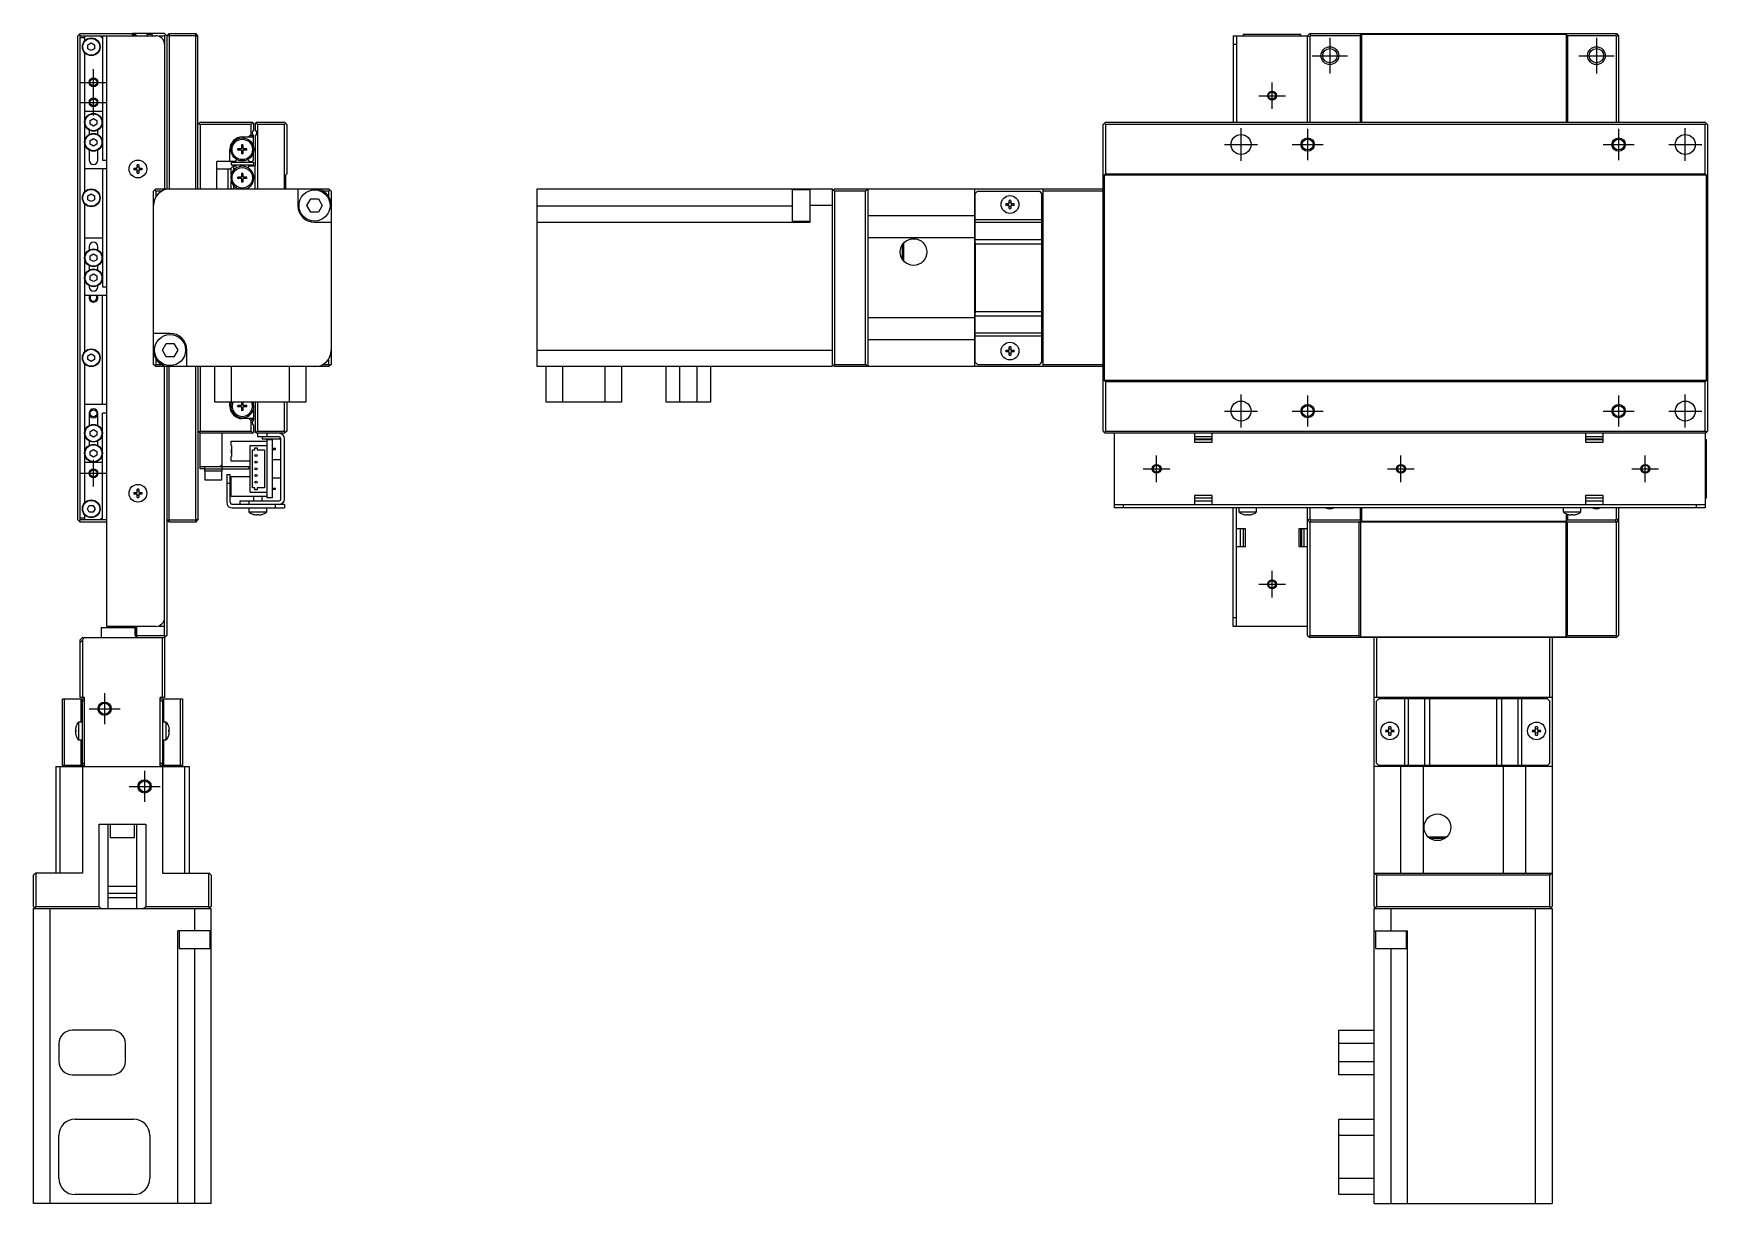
# Model space of a CAD drawing. Extents: x 0 to 880, y -8 to 520.
# Drawn here: x 503.7 to 880.5, y 116.5 to 379.9 of the extents above; entities that cross this region are included whole.
import ezdxf

# ---------------------------------------------------------------- set-up
doc = ezdxf.new("R2010")
doc.units = 0
doc.header["$LTSCALE"] = 0.5
doc.linetypes.add('CENTER', pattern=[50.8, 31.75, -6.35, 6.35, -6.35])
for name, color, linetype in [('MSM_CENTER', 1, 'CENTER'), ('MSM_CONTINUOUS', 7, 'CONTINUOUS'), ('MSM_NARROW', 5, 'CONTINUOUS')]:
    doc.layers.add(name, color=color, linetype=linetype)

msp = doc.modelspace()

# ---------------------------------------------------------------- linework, layer by layer
at = {"layer": 'MSM_CENTER'}
for p, q in [((795.49, 378.86), (795.49, 370.86)), ((855.49, 378.86), (855.49, 370.86)), ((791.49, 374.86), (799.49, 374.86)), ((851.49, 374.86), (859.49, 374.86)), ((517.21, 361.36), (517.21, 371.86)), ((514.21, 368.86), (520.21, 368.86)), ((779.49, 365.86), (785.49, 365.86)), ((782.49, 362.86), (782.49, 368.86)), ((514.21, 364.36), (520.21, 364.36)), ((775.49, 351.16), (775.49, 358.56)), ((790.49, 358.36), (790.49, 351.36)), ((860.49, 358.36), (860.49, 351.36)), ((875.49, 351.16), (875.49, 358.56)), ((771.79, 354.86), (779.19, 354.86)), ((786.99, 354.86), (793.99, 354.86)), ((856.99, 354.86), (863.99, 354.86)), ((871.79, 354.86), (879.19, 354.86)), ((775.49, 291.16), (775.49, 298.56)), ((790.49, 298.36), (790.49, 291.36)), ((860.49, 298.36), (860.49, 291.36)), ((875.49, 291.16), (875.49, 298.56)), ((771.79, 294.86), (779.19, 294.86)), ((786.99, 294.86), (793.99, 294.86)), ((856.99, 294.86), (863.99, 294.86)), ((871.79, 294.86), (879.19, 294.86)), ((517.21, 277.86), (517.21, 283.86)), ((756.49, 278.86), (756.49, 284.86)), ((811.49, 278.86), (811.49, 284.86)), ((866.49, 278.86), (866.49, 284.86)), ((514.21, 280.86), (520.21, 280.86)), ((753.49, 281.86), (759.49, 281.86)), ((808.49, 281.86), (814.49, 281.86)), ((863.49, 281.86), (869.49, 281.86)), ((782.49, 252.86), (782.49, 258.86)), ((779.49, 255.86), (785.49, 255.86)), ((519.71, 231.36), (519.71, 224.36)), ((516.21, 227.86), (523.21, 227.86)), ((528.71, 213.86), (528.71, 206.86)), ((525.21, 210.36), (532.21, 210.36))]:
    msp.add_line(p, q, dxfattribs=at)
at = {"layer": 'MSM_CONTINUOUS'}
for p, q in [((514.21, 379.86), (513.71, 379.36)), ((513.71, 270.36), (513.71, 379.36)), ((513.96, 379.61), (514.21, 379.36)), ((514.21, 379.86), (525.71, 379.86)), ((514.21, 270.36), (514.21, 379.36)), ((514.21, 379.36), (531.21, 379.36)), ((515.21, 378.86), (514.21, 378.86)), ((515.21, 379.36), (515.21, 378.18)), ((515.96, 377.29), (516.71, 377.73)), ((515.96, 376.43), (515.96, 377.29)), ((516.71, 377.73), (517.46, 377.29)), ((517.46, 377.29), (517.46, 376.43)), ((518.71, 379.36), (519.21, 378.86)), ((519.21, 379.36), (519.21, 351.36)), ((520.21, 246.36), (520.21, 379.36)), ((526.21, 379.36), (525.71, 379.86)), ((525.81, 379.76), (526.01, 379.76)), ((525.91, 379.76), (526.01, 379.86)), ((533.21, 379.86), (526.01, 379.86)), ((526.01, 379.36), (526.11, 379.46)), ((526.31, 379.46), (526.11, 379.46)), ((526.31, 379.36), (526.31, 379.46)), ((526.51, 379.36), (526.51, 379.86)), ((526.71, 379.36), (526.71, 379.86)), ((526.91, 379.36), (526.71, 379.56)), ((530.41, 379.66), (529.21, 379.66)), ((529.21, 379.66), (529.21, 379.36)), ((530.41, 379.66), (530.41, 379.36)), ((532.01, 379.36), (533.21, 379.36)), ((532.01, 379.19), (532.01, 379.36)), ((533.21, 379.86), (533.71, 379.36)), ((533.46, 379.61), (533.21, 379.36)), ((533.21, 379.36), (533.21, 344.86)), ((534.21, 379.86), (533.71, 379.36)), ((540.21, 379.36), (533.71, 379.36)), ((533.71, 379.36), (533.71, 344.86)), ((534.21, 379.86), (540.21, 379.86)), ((534.21, 379.86), (534.21, 344.86)), ((540.21, 344.86), (540.21, 379.86)), ((540.71, 379.36), (540.21, 379.86)), ((540.21, 379.36), (540.71, 379.15)), ((540.71, 344.86), (540.71, 379.36)), ((773.69, 379.36), (790.49, 379.36)), ((773.69, 379.36), (773.69, 359.86)), ((774.49, 377.36), (773.69, 377.36)), ((774.49, 379.36), (774.49, 359.86)), ((788.99, 379.66), (775.99, 379.66)), ((775.99, 379.66), (775.99, 379.36)), ((788.99, 379.36), (788.99, 379.66)), ((790.49, 379.36), (790.99, 379.86)), ((790.49, 379.36), (790.99, 379.15)), ((790.49, 359.86), (790.49, 379.36)), ((790.99, 379.86), (859.99, 379.86)), ((791.2, 379.36), (790.99, 379.86)), ((791.2, 379.36), (790.99, 379.15)), ((790.99, 379.15), (790.99, 359.86)), ((802.29, 379.36), (791.2, 379.36)), ((802.29, 379.66), (802.29, 379.86)), ((802.29, 379.36), (802.59, 379.66)), ((802.29, 379.36), (802.29, 359.86)), ((848.69, 379.66), (802.59, 379.66)), ((802.59, 379.66), (802.59, 359.86)), ((848.69, 379.66), (848.99, 379.36)), ((848.69, 379.66), (848.69, 359.86)), ((859.78, 379.36), (848.99, 379.36)), ((848.99, 379.36), (848.99, 359.86)), ((859.99, 379.86), (859.78, 379.36)), ((859.99, 379.15), (859.78, 379.36)), ((859.99, 379.86), (860.49, 379.36)), ((860.49, 379.36), (859.99, 379.15)), ((859.99, 359.86), (859.99, 379.15)), ((860.49, 379.36), (860.49, 359.86)), ((515.21, 375.54), (515.21, 344.18)), ((516.71, 376), (515.96, 376.43)), ((517.46, 376.43), (516.71, 376)), ((515.21, 362.36), (519.21, 362.36)), ((516.21, 358.13), (516.21, 357.09)), ((516.46, 360.29), (517.21, 360.73)), ((516.46, 359.43), (516.46, 360.29)), ((517.21, 359), (516.46, 359.43)), ((517.21, 360.73), (517.96, 360.29)), ((517.96, 359.43), (517.21, 359)), ((517.96, 360.29), (517.96, 359.43)), ((518.21, 357.09), (518.21, 358.13)), ((540.71, 359.36), (541.21, 359.86)), ((540.96, 359.61), (541.21, 359.36)), ((541.21, 359.86), (553.01, 359.86)), ((541.21, 359.36), (541.21, 344.86)), ((552.71, 359.36), (541.21, 359.36)), ((552.71, 359.36), (553.11, 359.76)), ((552.71, 357.06), (552.71, 359.36)), ((553.11, 359.76), (553.01, 359.86)), ((553.11, 359.76), (553.21, 359.66)), ((553.21, 359.66), (553.21, 358.12)), ((553.71, 359.66), (553.91, 359.86)), ((553.71, 358.12), (553.71, 359.66)), ((553.76, 359.71), (554.11, 359.36)), ((553.91, 359.86), (560.21, 359.86)), ((554.11, 359.36), (554.11, 344.86)), ((560.21, 359.36), (554.11, 359.36)), ((560.21, 359.86), (560.71, 359.36)), ((560.46, 359.61), (560.21, 359.36)), ((560.21, 344.86), (560.21, 359.36)), ((560.71, 359.36), (560.71, 348.26)), ((744.99, 359.86), (744.49, 359.36)), ((744.49, 290.36), (744.49, 359.36)), ((744.74, 359.61), (744.99, 359.36)), ((744.99, 359.86), (879.99, 359.86)), ((744.99, 359.36), (744.99, 348.26)), ((879.99, 359.36), (744.99, 359.36)), ((880.49, 359.36), (879.99, 359.86)), ((879.99, 359.36), (880.24, 359.61)), ((879.99, 348.26), (879.99, 359.36)), ((880.49, 359.36), (880.49, 290.36)), ((516.46, 355.79), (517.21, 356.23)), ((516.46, 354.93), (516.46, 355.79)), ((517.21, 354.5), (516.46, 354.93)), ((517.21, 356.23), (517.96, 355.79)), ((517.96, 354.93), (517.21, 354.5)), ((517.96, 355.79), (517.96, 354.93)), ((550.85, 354.76), (550.56, 354.76)), ((550.56, 354.76), (550.56, 353.97)), ((550.85, 354.23), (550.56, 354.23)), ((550.71, 356.56), (553.21, 356.56)), ((550.85, 354.76), (550.85, 353.97)), ((552.71, 357.06), (552.21, 356.56)), ((553.06, 356.56), (552.71, 357.06)), ((553.21, 354.48), (553.21, 356.8)), ((553.71, 350.06), (553.71, 356.8)), ((516.21, 353.63), (516.21, 351.36)), ((518.21, 351.36), (518.21, 353.63)), ((519.21, 351.36), (520.21, 351.36)), ((549.16, 351.06), (545.01, 351.06)), ((545.01, 344.86), (545.01, 351.06)), ((547.91, 351.06), (547.91, 353.76)), ((548.21, 350.86), (548.21, 350.26)), ((548.21, 350.86), (553.21, 350.86)), ((549.16, 351.06), (549.31, 351.32)), ((550.5, 353.91), (549.71, 353.91)), ((549.71, 353.62), (549.71, 353.91)), ((550.5, 353.62), (549.71, 353.62)), ((550.24, 353.91), (550.24, 353.62)), ((550.56, 353.56), (550.56, 352.76)), ((550.56, 353.29), (550.85, 353.29)), ((550.85, 352.76), (550.56, 352.76)), ((550.85, 353.56), (550.85, 352.76)), ((551.71, 353.91), (550.91, 353.91)), ((551.71, 353.62), (550.91, 353.62)), ((551.18, 353.91), (551.18, 353.62)), ((551.71, 353.62), (551.71, 353.91)), ((552.11, 351.32), (552.26, 351.06)), ((552.26, 351.06), (552.91, 351.06)), ((552.91, 351.06), (553.21, 351.36)), ((553.21, 351.36), (553.21, 353.05)), ((553.21, 350.86), (553.21, 350.26)), ((520.21, 349.36), (515.21, 349.36)), ((519.21, 349.36), (519.21, 322.86)), ((526.28, 349.56), (527.01, 349.56)), ((527.01, 349.16), (526.28, 349.16)), ((527.01, 349.56), (527.01, 350.29)), ((527.01, 348.43), (527.01, 349.16)), ((527.41, 350.29), (527.41, 349.56)), ((527.41, 349.56), (528.13, 349.56)), ((528.13, 349.16), (527.41, 349.16)), ((527.41, 349.16), (527.41, 348.43)), ((548.21, 349.31), (545.01, 349.31)), ((547.51, 344.86), (547.51, 349.31)), ((548.21, 350.26), (553.21, 350.26)), ((548.71, 350.06), (548.21, 349.56)), ((548.21, 348.08), (548.21, 349.56)), ((548.21, 344.86), (548.21, 346.65)), ((548.71, 350.06), (548.71, 349.02)), ((548.71, 350.06), (549.16, 350.06)), ((549.16, 350.06), (549.24, 349.92)), ((550.5, 347.51), (549.71, 347.51)), ((549.71, 347.22), (549.71, 347.51)), ((550.5, 347.22), (549.71, 347.22)), ((550.24, 347.51), (550.24, 347.22)), ((550.85, 348.36), (550.56, 348.36)), ((550.56, 348.36), (550.56, 347.57)), ((550.85, 347.83), (550.56, 347.83)), ((550.56, 347.16), (550.56, 346.36)), ((550.56, 346.89), (550.85, 346.89)), ((550.85, 348.36), (550.85, 347.57)), ((550.85, 347.16), (550.85, 346.36)), ((551.71, 347.51), (550.91, 347.51)), ((551.71, 347.22), (550.91, 347.22)), ((551.18, 347.51), (551.18, 347.22)), ((551.71, 347.22), (551.71, 347.51)), ((552.03, 349.69), (552.25, 350.06)), ((552.25, 350.06), (553.71, 350.06)), ((553.61, 344.86), (553.61, 350.06)), ((560.41, 347.96), (560.71, 348.26)), ((560.41, 347.96), (560.41, 344.86)), ((744.69, 347.96), (744.99, 348.26)), ((744.69, 347.96), (744.69, 301.76)), ((880.29, 347.96), (744.69, 347.96)), ((744.99, 348.26), (879.99, 348.26)), ((879.99, 348.26), (880.29, 347.96)), ((880.29, 301.76), (880.29, 347.96)), ((515.96, 343.29), (516.71, 343.73)), ((515.96, 342.43), (515.96, 343.29)), ((516.71, 343.73), (517.46, 343.29)), ((517.46, 343.29), (517.46, 342.43)), ((530.71, 344.36), (531.21, 344.86)), ((530.71, 305.36), (530.71, 344.36)), ((531.21, 344.36), (530.96, 344.61)), ((531.21, 344.86), (570.21, 344.86)), ((532.55, 344.36), (531.21, 344.36)), ((531.21, 344.36), (531.21, 343.02)), ((548.21, 345.06), (548.41, 344.86)), ((548.71, 345.7), (548.71, 344.86)), ((550.85, 346.36), (550.56, 346.36)), ((563.22, 344.86), (563.22, 341.07)), ((570.21, 344.36), (568.86, 344.36)), ((570.21, 344.86), (570.71, 344.36)), ((570.46, 344.61), (570.21, 344.36)), ((570.21, 343.02), (570.21, 344.36)), ((570.71, 344.36), (570.71, 305.36)), ((617.09, 304.86), (617.09, 344.86)), ((617.09, 344.86), (683.49, 344.86)), ((674.49, 344.63), (674.49, 337.63)), ((678.49, 344.63), (674.49, 344.63)), ((678.49, 337.37), (678.49, 344.86)), ((683.49, 344.86), (683.49, 304.86)), ((683.99, 344.86), (683.49, 344.36)), ((683.74, 344.61), (683.99, 344.36)), ((683.99, 344.86), (744.49, 344.86)), ((683.99, 344.36), (683.99, 305.36)), ((690.99, 344.36), (683.99, 344.36)), ((690.99, 344.36), (691.49, 344.86)), ((690.99, 305.36), (690.99, 344.36)), ((691.49, 344.86), (691.49, 304.86)), ((715.49, 344.86), (715.49, 304.86)), ((716.19, 344.36), (715.69, 343.86)), ((715.69, 305.86), (715.69, 343.86)), ((716.19, 344.36), (730.19, 344.36)), ((730.69, 343.86), (730.19, 344.36)), ((730.69, 305.86), (730.69, 343.86)), ((730.99, 304.86), (730.99, 344.86)), ((744.49, 344.36), (730.99, 344.36)), ((515.21, 341.54), (515.21, 308.18)), ((516.71, 342), (515.96, 342.43)), ((517.46, 342.43), (516.71, 342)), ((565.24, 341.13), (566.1, 342.63)), ((566.1, 339.63), (565.24, 341.13)), ((566.1, 342.63), (567.84, 342.63)), ((567.84, 339.63), (566.1, 339.63)), ((567.84, 342.63), (568.7, 341.13)), ((568.7, 341.13), (567.84, 339.63)), ((617.09, 341.07), (674.49, 341.07)), ((683.49, 341.16), (678.49, 341.16)), ((715.69, 339.11), (715.49, 339.11)), ((722.56, 341.56), (723.29, 341.56)), ((723.29, 341.16), (722.56, 341.16)), ((723.29, 341.56), (723.29, 342.29)), ((723.29, 340.43), (723.29, 341.16)), ((723.69, 342.29), (723.69, 341.56)), ((723.69, 341.56), (724.42, 341.56)), ((723.69, 341.16), (723.69, 340.43)), ((724.42, 341.16), (723.69, 341.16)), ((730.99, 339.11), (730.69, 339.11)), ((566.92, 337.37), (570.71, 337.37)), ((617.09, 337.37), (678.49, 337.37)), ((674.49, 337.63), (678.49, 337.63)), ((691.49, 338.86), (715.49, 338.86)), ((715.69, 335.86), (715.49, 335.86)), ((715.69, 337.98), (730.69, 337.98)), ((730.69, 337.28), (715.69, 337.28)), ((730.99, 338.61), (730.69, 338.61)), ((515.21, 333.86), (519.21, 333.86)), ((516.21, 331.86), (516.21, 331.09)), ((518.21, 331.09), (518.21, 331.86)), ((715.49, 333.86), (691.49, 333.86)), ((699.29, 329), (699.29, 332.32)), ((699.59, 328.62), (699.59, 332.7)), ((715.69, 334.86), (715.49, 334.86)), ((715.66, 332.13), (715.49, 332.13)), ((715.66, 332.74), (715.66, 316.98)), ((715.69, 332.74), (715.66, 332.74)), ((715.69, 331.69), (715.66, 331.69)), ((715.69, 333.51), (730.69, 333.51)), ((730.69, 332.45), (715.69, 332.45)), ((730.69, 333.11), (730.99, 333.11)), ((516.46, 329.79), (517.21, 330.23)), ((516.46, 328.93), (516.46, 329.79)), ((517.21, 328.5), (516.46, 328.93)), ((517.21, 330.23), (517.96, 329.79)), ((517.96, 328.93), (517.21, 328.5)), ((517.96, 329.79), (517.96, 328.93)), ((704.69, 330.08), (704.73, 330.08)), ((704.69, 329.89), (704.69, 330.08)), ((715.49, 329.63), (715.66, 329.63)), ((715.69, 331.1), (715.66, 331.1)), ((730.79, 329.86), (730.69, 329.86)), ((730.79, 319.86), (730.79, 329.86)), ((730.99, 329.66), (730.79, 329.86)), ((516.21, 327.63), (516.21, 326.59)), ((516.46, 325.29), (517.21, 325.73)), ((516.46, 324.43), (516.46, 325.29)), ((517.21, 324), (516.46, 324.43)), ((517.21, 325.73), (517.96, 325.29)), ((517.96, 324.43), (517.21, 324)), ((517.96, 325.29), (517.96, 324.43)), ((518.21, 326.59), (518.21, 327.63)), ((715.49, 327.13), (715.66, 327.13)), ((520.21, 320.86), (515.21, 320.86)), ((516.21, 323.13), (516.21, 322.86)), ((518.21, 322.86), (518.21, 323.13)), ((519.21, 322.86), (520.21, 322.86)), ((519.21, 296.36), (519.21, 320.86)), ((715.66, 322.59), (715.49, 322.59)), ((715.66, 320.09), (715.49, 320.09)), ((715.49, 317.59), (715.66, 317.59)), ((715.69, 318.62), (715.66, 318.62)), ((715.69, 318.04), (715.66, 318.04)), ((715.66, 316.98), (715.69, 316.98)), ((715.69, 317.28), (730.69, 317.28)), ((730.69, 319.86), (730.79, 319.86)), ((730.99, 316.61), (730.69, 316.61)), ((730.79, 319.86), (730.99, 320.06)), ((715.49, 315.86), (691.49, 315.86)), ((715.49, 314.86), (715.69, 314.86)), ((715.49, 313.86), (715.69, 313.86)), ((730.69, 316.22), (715.69, 316.22)), ((534.49, 312.35), (530.71, 312.35)), ((532.71, 308.6), (533.58, 310.1)), ((533.58, 310.1), (535.31, 310.1)), ((535.31, 310.1), (536.17, 308.6)), ((715.49, 310.86), (691.49, 310.86)), ((715.49, 310.61), (715.69, 310.61)), ((715.69, 312.45), (730.69, 312.45)), ((730.69, 311.74), (715.69, 311.74)), ((723.29, 308.56), (723.29, 309.29)), ((723.69, 309.29), (723.69, 308.56)), ((730.69, 311.11), (730.99, 311.11)), ((730.69, 310.61), (730.99, 310.61)), ((515.21, 305.54), (515.21, 274.18)), ((515.96, 307.29), (516.71, 307.73)), ((515.96, 306.43), (515.96, 307.29)), ((516.71, 306), (515.96, 306.43)), ((516.71, 307.73), (517.46, 307.29)), ((517.46, 306.43), (516.71, 306)), ((517.46, 307.29), (517.46, 306.43)), ((531.21, 304.86), (530.71, 305.36)), ((530.96, 305.11), (531.21, 305.36)), ((531.21, 306.7), (531.21, 305.36)), ((531.21, 305.36), (532.55, 305.36)), ((533.58, 307.1), (532.71, 308.6)), ((535.31, 307.1), (533.58, 307.1)), ((536.17, 308.6), (535.31, 307.1)), ((538.19, 304.86), (538.19, 308.65)), ((568.86, 305.36), (570.21, 305.36)), ((570.21, 305.36), (570.21, 306.7)), ((570.71, 305.36), (570.21, 304.86)), ((570.46, 305.11), (570.21, 305.36)), ((617.09, 308.56), (683.49, 308.56)), ((683.99, 304.86), (683.49, 305.36)), ((683.99, 305.36), (683.74, 305.11)), ((683.99, 305.36), (690.99, 305.36)), ((691.49, 304.86), (690.99, 305.36)), ((715.69, 305.86), (716.19, 305.36)), ((716.19, 305.36), (730.19, 305.36)), ((722.56, 308.56), (723.29, 308.56)), ((723.29, 308.16), (722.56, 308.16)), ((723.29, 307.43), (723.29, 308.16)), ((723.69, 308.56), (724.42, 308.56)), ((723.69, 308.16), (723.69, 307.43)), ((724.42, 308.16), (723.69, 308.16)), ((730.19, 305.36), (730.69, 305.86)), ((730.99, 305.36), (744.49, 305.36)), ((570.21, 304.86), (531.21, 304.86)), ((533.21, 244.36), (533.21, 304.86)), ((533.71, 304.86), (533.71, 244.36)), ((534.21, 269.86), (534.21, 304.86)), ((540.21, 269.86), (540.21, 304.86)), ((540.71, 304.86), (540.71, 270.36)), ((541.21, 304.86), (541.21, 290.36)), ((544.51, 296.86), (544.51, 304.86)), ((548.21, 304.86), (548.21, 296.86)), ((561.31, 296.86), (561.31, 304.86)), ((565.01, 304.86), (565.01, 296.86)), ((683.49, 304.86), (617.09, 304.86)), ((619.09, 296.86), (619.09, 304.86)), ((622.79, 304.86), (622.79, 296.86)), ((632.39, 296.86), (632.39, 304.86)), ((636.09, 304.86), (636.09, 296.86)), ((646.09, 296.86), (646.09, 304.86)), ((649.09, 304.86), (649.09, 296.86)), ((653.09, 296.86), (653.09, 304.86)), ((656.09, 304.86), (656.09, 296.86)), ((744.49, 304.86), (683.99, 304.86)), ((744.99, 301.46), (744.69, 301.76)), ((880.29, 301.76), (744.69, 301.76)), ((744.99, 301.46), (744.99, 290.36)), ((879.99, 301.46), (744.99, 301.46)), ((880.29, 301.76), (879.99, 301.46)), ((879.99, 290.36), (879.99, 301.46)), ((520.21, 296.36), (515.21, 296.36)), ((516.21, 294.36), (516.21, 291.59)), ((518.21, 291.59), (518.21, 294.36)), ((520.21, 294.36), (519.21, 294.36)), ((519.21, 270.36), (519.21, 294.36)), ((565.01, 296.86), (544.51, 296.86)), ((547.91, 295.96), (547.91, 296.86)), ((550.5, 296.11), (549.71, 296.11)), ((549.71, 295.82), (549.71, 296.11)), ((550.5, 295.82), (549.71, 295.82)), ((550.24, 296.11), (550.24, 295.82)), ((550.56, 296.86), (550.56, 296.17)), ((550.85, 296.43), (550.56, 296.43)), ((550.56, 295.76), (550.56, 294.96)), ((550.56, 295.49), (550.85, 295.49)), ((550.85, 294.96), (550.56, 294.96)), ((550.85, 296.86), (550.85, 296.17)), ((550.85, 295.76), (550.85, 294.96)), ((551.71, 296.11), (550.91, 296.11)), ((551.71, 295.82), (550.91, 295.82)), ((551.18, 296.11), (551.18, 295.82)), ((551.71, 295.82), (551.71, 296.11)), ((553.21, 296.68), (553.21, 296.86)), ((553.21, 295.25), (553.21, 292.92)), ((553.71, 290.06), (553.71, 296.86)), ((554.11, 296.86), (554.11, 290.36)), ((560.21, 290.36), (560.21, 296.86)), ((560.71, 296.86), (560.71, 290.36)), ((636.09, 296.86), (619.09, 296.86)), ((656.09, 296.86), (646.09, 296.86)), ((516.46, 290.29), (517.21, 290.73)), ((516.46, 289.43), (516.46, 290.29)), ((517.21, 290.73), (517.96, 290.29)), ((517.96, 290.29), (517.96, 289.43)), ((541.21, 289.86), (540.71, 290.36)), ((541.21, 290.36), (540.96, 290.11)), ((541.21, 290.36), (552.71, 290.36)), ((553.21, 293.16), (550.71, 293.16)), ((552.21, 293.16), (552.71, 292.66)), ((552.71, 292.66), (553.06, 293.16)), ((552.71, 290.36), (552.71, 292.66)), ((553.11, 289.96), (552.71, 290.36)), ((553.21, 291.6), (553.21, 290.06)), ((554.11, 290.36), (553.76, 290.01)), ((554.11, 290.36), (560.21, 290.36)), ((560.21, 290.36), (560.46, 290.11)), ((560.71, 290.36), (560.21, 289.86)), ((744.49, 290.36), (744.99, 289.86)), ((744.99, 290.36), (744.74, 290.11)), ((744.99, 290.36), (879.99, 290.36)), ((879.99, 289.86), (880.49, 290.36)), ((880.24, 290.11), (879.99, 290.36)), ((516.21, 288.13), (516.21, 287.09)), ((517.21, 289), (516.46, 289.43)), ((517.96, 289.43), (517.21, 289)), ((518.21, 287.09), (518.21, 288.13)), ((541.21, 281.86), (541.21, 289.86)), ((553.01, 289.86), (541.21, 289.86)), ((546.21, 281.36), (546.21, 289.86)), ((548.21, 288.11), (556.21, 288.11)), ((548.21, 287.11), (548.21, 288.11)), ((548.21, 287.11), (548.31, 287.11)), ((548.31, 287.11), (548.31, 284.61)), ((552.51, 276.61), (552.51, 287.11)), ((552.51, 287.11), (556.21, 287.11)), ((553.01, 289.86), (553.21, 290.06)), ((553.56, 286.61), (554.06, 286.61)), ((553.56, 286.11), (553.56, 286.61)), ((553.91, 289.86), (553.71, 290.06)), ((560.21, 289.86), (553.91, 289.86)), ((554.06, 286.61), (554.06, 286.11)), ((554.21, 289.06), (554.21, 289.86)), ((559.01, 289.06), (554.21, 289.06)), ((555.21, 289.06), (555.21, 288.56)), ((559.21, 288.56), (555.21, 288.56)), ((556.21, 289.86), (556.21, 289.06)), ((557.41, 288.36), (556.21, 288.36)), ((556.21, 288.36), (556.21, 275.36)), ((557.41, 288.36), (557.41, 275.36)), ((557.41, 286.49), (558.21, 286.49)), ((558.21, 286.24), (558.21, 286.49)), ((559.21, 288.56), (559.21, 289.01)), ((559.41, 275.06), (559.41, 288.66)), ((560.21, 275.06), (560.21, 288.66)), ((879.99, 289.86), (744.99, 289.86)), ((746.99, 273.06), (746.99, 289.86)), ((764.99, 289.86), (764.99, 287.86)), ((768.99, 289.06), (764.99, 289.06)), ((768.99, 288.56), (764.99, 288.56)), ((768.99, 288.36), (764.99, 288.36)), ((764.99, 287.86), (768.99, 287.86)), ((768.99, 287.86), (768.99, 289.86)), ((852.99, 289.86), (852.99, 287.86)), ((856.99, 289.06), (852.99, 289.06)), ((856.99, 288.56), (852.99, 288.56)), ((856.99, 288.36), (852.99, 288.36)), ((852.99, 287.86), (856.99, 287.86)), ((856.99, 287.86), (856.99, 289.86)), ((879.99, 289.86), (879.99, 273.06)), ((880.29, 288.36), (879.99, 288.36)), ((880.29, 275.36), (880.29, 288.36)), ((515.21, 283.36), (519.21, 283.36)), ((516.46, 285.79), (517.21, 286.23)), ((516.46, 284.93), (516.46, 285.79)), ((517.21, 284.5), (516.46, 284.93)), ((517.21, 286.23), (517.96, 285.79)), ((517.96, 284.93), (517.21, 284.5)), ((517.96, 285.79), (517.96, 284.93)), ((546.21, 282.86), (545.71, 282.36)), ((548.21, 286.31), (548.21, 285.41)), ((548.31, 286.31), (548.21, 286.31)), ((548.31, 285.94), (548.21, 285.94)), ((548.31, 285.79), (548.21, 285.79)), ((548.31, 285.41), (548.21, 285.41)), ((548.21, 284.61), (548.31, 284.61)), ((548.21, 283.61), (548.21, 284.61)), ((552.51, 283.61), (548.21, 283.61)), ((553.01, 286.11), (553.56, 286.11)), ((553.01, 277.61), (553.01, 286.11)), ((554.06, 286.11), (555.71, 286.11)), ((555.71, 286.11), (555.71, 277.61)), ((557.41, 286.24), (558.21, 286.24)), ((559.41, 283.86), (557.41, 283.86)), ((541.21, 282.36), (552.21, 282.36)), ((542.21, 281.86), (541.21, 281.86)), ((542.21, 282.36), (542.21, 281.36)), ((542.21, 281.86), (544.21, 281.86)), ((546.21, 281.36), (542.21, 281.36)), ((542.31, 281.36), (542.31, 279.36)), ((542.31, 279.36), (546.11, 279.36)), ((544.21, 281.86), (546.21, 281.86)), ((546.11, 279.36), (546.11, 281.36)), ((546.21, 281.86), (552.21, 281.86)), ((547.21, 280.56), (548.01, 280.56)), ((547.21, 280.56), (547.21, 274.26)), ((548.01, 274.36), (548.01, 280.56)), ((548.21, 280.11), (552.51, 280.11)), ((548.21, 275.61), (548.21, 280.11)), ((552.21, 282.36), (552.21, 281.86)), ((557.41, 279.86), (559.41, 279.86)), ((526.28, 276.56), (527.01, 276.56)), ((527.01, 276.16), (526.28, 276.16)), ((527.01, 276.56), (527.01, 277.29)), ((527.01, 275.43), (527.01, 276.16)), ((527.41, 277.29), (527.41, 276.56)), ((527.41, 276.56), (528.13, 276.56)), ((528.13, 276.16), (527.41, 276.16)), ((527.41, 276.16), (527.41, 275.43)), ((548.01, 278.56), (547.21, 278.56)), ((556.21, 275.61), (548.21, 275.61)), ((552.51, 276.61), (556.21, 276.61)), ((553.56, 277.61), (553.01, 277.61)), ((553.21, 275.61), (553.21, 274.66)), ((553.56, 277.11), (553.56, 277.61)), ((554.06, 277.11), (553.56, 277.11)), ((554.06, 277.61), (554.06, 277.11)), ((555.71, 277.61), (554.06, 277.61)), ((555.21, 274.66), (555.21, 275.61)), ((557.41, 275.36), (556.21, 275.36)), ((557.41, 277.49), (558.21, 277.49)), ((557.41, 277.24), (558.21, 277.24)), ((558.21, 277.24), (558.21, 277.49)), ((764.99, 275.86), (764.99, 273.86)), ((768.99, 275.86), (764.99, 275.86)), ((764.99, 275.36), (768.99, 275.36)), ((768.99, 273.86), (768.99, 275.86)), ((856.99, 275.86), (852.99, 275.86)), ((852.99, 275.86), (852.99, 273.86)), ((852.99, 275.36), (856.99, 275.36)), ((856.99, 273.86), (856.99, 275.86)), ((879.99, 275.36), (880.29, 275.36)), ((515.21, 271.54), (515.21, 270.36)), ((515.84, 272.86), (516.27, 273.61)), ((516.27, 272.11), (515.84, 272.86)), ((516.27, 273.61), (517.14, 273.61)), ((517.14, 272.11), (516.27, 272.11)), ((517.14, 273.61), (517.57, 272.86)), ((517.57, 272.86), (517.14, 272.11)), ((548.41, 273.06), (560.21, 273.06)), ((560.21, 273.86), (548.51, 273.86)), ((550.21, 273.86), (550.21, 274.66)), ((550.21, 274.66), (559.01, 274.66)), ((552.21, 274.66), (552.21, 273.86)), ((552.21, 273.06), (552.21, 272.16)), ((552.21, 272.16), (556.21, 272.16)), ((553.26, 271.61), (553.28, 271.61)), ((554.01, 271.61), (554.41, 271.61)), ((554.01, 271.47), (554.01, 271.61)), ((554.41, 271.61), (554.41, 271.47)), ((555.13, 271.61), (555.16, 271.61)), ((556.21, 272.16), (556.21, 273.06)), ((558.21, 273.06), (558.21, 273.86)), ((560.21, 273.86), (560.21, 273.06)), ((746.99, 273.86), (879.99, 273.86)), ((879.99, 273.06), (746.99, 273.06)), ((748.99, 273.86), (748.99, 273.06)), ((764.99, 274.66), (768.99, 274.66)), ((773.69, 246.36), (773.69, 273.06)), ((774.49, 246.36), (774.49, 273.06)), ((774.99, 273.06), (774.99, 272.16)), ((774.99, 272.16), (778.99, 272.16)), ((776.04, 271.61), (776.06, 271.61)), ((776.79, 271.61), (777.19, 271.61)), ((776.79, 271.47), (776.79, 271.61)), ((777.19, 271.61), (777.19, 271.47)), ((777.92, 271.61), (777.94, 271.61)), ((778.99, 272.16), (778.99, 273.06)), ((790.49, 244.36), (790.49, 273.06)), ((790.99, 273.06), (790.99, 270.57)), ((802.29, 273.06), (802.29, 270.36)), ((802.59, 273.06), (802.59, 270.06)), ((847.99, 273.06), (847.99, 272.16)), ((847.99, 272.16), (851.99, 272.16)), ((848.69, 271.74), (848.69, 270.06)), ((848.99, 271.62), (848.99, 270.36)), ((849.04, 271.61), (849.06, 271.61)), ((849.79, 271.61), (850.19, 271.61)), ((849.79, 271.47), (849.79, 271.61)), ((850.19, 271.61), (850.19, 271.47)), ((850.92, 271.61), (850.94, 271.61)), ((851.99, 272.16), (851.99, 273.06)), ((852.99, 274.66), (856.99, 274.66)), ((859.99, 270.57), (859.99, 273.06)), ((860.49, 273.06), (860.49, 244.36)), ((877.99, 273.06), (877.99, 273.86)), ((513.71, 270.36), (514.21, 269.86)), ((514.21, 270.36), (513.96, 270.11)), ((514.21, 270.86), (515.21, 270.86)), ((520.21, 270.36), (514.21, 270.36)), ((520.21, 269.86), (514.21, 269.86)), ((519.21, 270.86), (518.71, 270.36)), ((533.71, 270.36), (540.21, 270.36)), ((533.71, 270.36), (534.21, 269.86)), ((540.21, 269.86), (534.21, 269.86)), ((540.21, 270.36), (540.71, 270.57)), ((540.21, 269.86), (540.71, 270.36)), ((776.49, 268.36), (774.49, 268.36)), ((775.29, 268.36), (775.29, 264.36)), ((775.99, 268.36), (775.99, 264.36)), ((776.49, 264.36), (776.49, 268.36)), ((790.49, 268.36), (788.49, 268.36)), ((788.49, 268.36), (788.49, 264.36)), ((788.99, 264.36), (788.99, 268.36)), ((789.19, 264.36), (789.19, 268.36)), ((789.69, 264.36), (789.69, 268.36)), ((790.49, 270.36), (790.99, 270.57)), ((790.99, 269.86), (790.49, 270.36)), ((790.99, 270.57), (791.2, 270.36)), ((790.99, 269.86), (791.2, 270.36)), ((859.99, 269.86), (790.99, 269.86)), ((790.99, 269.86), (790.99, 244.36)), ((791.2, 270.36), (802.29, 270.36)), ((802.09, 244.36), (802.09, 269.86)), ((802.59, 270.06), (802.29, 270.36)), ((802.29, 269.86), (802.29, 270.06)), ((802.39, 269.86), (802.39, 244.06)), ((802.59, 270.06), (848.69, 270.06)), ((848.59, 269.86), (848.59, 244.06)), ((848.99, 270.36), (848.69, 270.06)), ((848.89, 269.86), (848.89, 244.36)), ((848.99, 270.36), (859.78, 270.36)), ((859.78, 270.36), (859.99, 270.57)), ((859.99, 269.86), (859.78, 270.36)), ((860.49, 270.36), (859.99, 270.57)), ((860.49, 270.36), (859.99, 269.86)), ((859.99, 244.36), (859.99, 269.86)), ((774.49, 264.36), (776.49, 264.36)), ((788.49, 264.36), (790.49, 264.36)), ((518.96, 246.16), (526.61, 246.16)), ((518.96, 246.16), (518.96, 243.86)), ((531.21, 246.36), (520.21, 246.36)), ((520.71, 246.36), (520.71, 246.16)), ((526.61, 244.36), (526.61, 246.36)), ((526.71, 244.26), (526.71, 246.36)), ((526.91, 246.36), (526.91, 244.36)), ((532.01, 246.36), (532.01, 246.53)), ((533.21, 246.36), (532.01, 246.36)), ((773.69, 248.36), (774.49, 248.36)), ((790.49, 246.36), (773.69, 246.36)), ((514.21, 243.36), (514.71, 243.86)), ((514.21, 230.36), (514.21, 243.36)), ((514.71, 243.25), (514.21, 242.75)), ((515.01, 243.86), (514.71, 243.25)), ((514.71, 243.86), (533.21, 243.86)), ((514.71, 243.25), (514.71, 230.36)), ((526.61, 244.36), (527.11, 243.86)), ((526.76, 244.21), (526.91, 244.36)), ((526.91, 244.36), (533.21, 244.36)), ((532.71, 230.36), (532.71, 243.86)), ((533.21, 244.36), (533.46, 244.11)), ((533.71, 244.36), (533.21, 243.86)), ((533.21, 243.86), (533.21, 230.36)), ((790.49, 244.36), (790.99, 243.86)), ((790.74, 244.11), (790.99, 244.36)), ((790.99, 244.36), (802.09, 244.36)), ((859.99, 243.86), (790.99, 243.86)), ((802.39, 244.06), (802.09, 244.36)), ((802.39, 244.06), (848.59, 244.06)), ((805.49, 183.36), (805.49, 243.86)), ((805.99, 243.86), (805.99, 230.36)), ((844.99, 230.36), (844.99, 243.86)), ((845.49, 243.86), (845.49, 183.36)), ((848.89, 244.36), (848.59, 244.06)), ((848.89, 244.36), (859.99, 244.36)), ((859.99, 244.36), (860.24, 244.11)), ((859.99, 243.86), (860.49, 244.36)), ((510.21, 215.06), (510.21, 230.06)), ((510.21, 230.06), (515.21, 230.06)), ((510.65, 230.06), (510.65, 215.06)), ((515.21, 230.36), (514.21, 230.36)), ((514.41, 224.86), (514.41, 230.06)), ((514.71, 215.06), (514.71, 230.06)), ((515.21, 214.86), (515.21, 230.36)), ((533.21, 230.36), (532.21, 230.36)), ((532.21, 214.86), (532.21, 230.36)), ((532.21, 230.06), (537.21, 230.06)), ((532.71, 230.06), (532.71, 215.06)), ((533, 230.06), (533, 224.86)), ((536.77, 215.06), (536.77, 230.06)), ((537.21, 230.06), (537.21, 215.06)), ((845.49, 230.36), (805.49, 230.36)), ((806.49, 230.06), (805.99, 229.56)), ((844.49, 230.06), (806.49, 230.06)), ((811.24, 230.36), (811.24, 230.06)), ((811.74, 230.36), (811.74, 230.06)), ((812.37, 215.06), (812.37, 230.06)), ((813.08, 230.06), (813.08, 215.06)), ((816.84, 215.06), (816.84, 230.06)), ((817.24, 230.06), (817.24, 230.36)), ((817.9, 230.06), (817.9, 215.06)), ((820.69, 230.36), (820.49, 230.16)), ((830.49, 230.16), (820.49, 230.16)), ((820.49, 230.16), (820.49, 230.06)), ((830.49, 230.16), (830.29, 230.36)), ((830.49, 230.06), (830.49, 230.16)), ((833.08, 215.06), (833.08, 230.06)), ((833.74, 230.36), (833.74, 230.06)), ((834.14, 230.06), (834.14, 215.06)), ((837.9, 215.06), (837.9, 230.06)), ((838.61, 230.06), (838.61, 215.06)), ((839.24, 230.06), (839.24, 230.36)), ((839.74, 230.06), (839.74, 230.36)), ((844.99, 229.56), (844.49, 230.06)), ((515.21, 229.56), (514.71, 229.56)), ((532.71, 229.56), (532.21, 229.56)), ((805.99, 215.56), (805.99, 229.56)), ((844.99, 215.56), (844.99, 229.56)), ((513.12, 223.06), (513.25, 223.06)), ((513.25, 222.66), (513.12, 222.66)), ((513.25, 223.81), (513.25, 223.79)), ((513.25, 223.06), (513.25, 222.66)), ((513.81, 224.86), (513.81, 220.86)), ((514.71, 224.86), (513.81, 224.86)), ((533.6, 224.86), (532.71, 224.86)), ((533.6, 220.86), (533.6, 224.86)), ((534.16, 223.79), (534.16, 223.81)), ((534.16, 223.06), (534.29, 223.06)), ((534.16, 222.66), (534.16, 223.06)), ((534.29, 222.66), (534.16, 222.66)), ((808.06, 223.06), (808.79, 223.06)), ((808.79, 222.66), (808.06, 222.66)), ((808.79, 223.06), (808.79, 223.79)), ((808.79, 221.93), (808.79, 222.66)), ((809.19, 223.79), (809.19, 223.06)), ((809.19, 223.06), (809.92, 223.06)), ((809.92, 222.66), (809.19, 222.66)), ((809.19, 222.66), (809.19, 221.93)), ((841.06, 223.06), (841.79, 223.06)), ((841.79, 222.66), (841.06, 222.66)), ((841.79, 223.06), (841.79, 223.79)), ((841.79, 221.93), (841.79, 222.66)), ((842.19, 223.79), (842.19, 223.06)), ((842.19, 223.06), (842.92, 223.06)), ((842.92, 222.66), (842.19, 222.66)), ((842.19, 222.66), (842.19, 221.93)), ((513.25, 221.93), (513.25, 221.91)), ((513.81, 220.86), (514.71, 220.86)), ((514.41, 215.06), (514.41, 220.86)), ((532.71, 220.86), (533.6, 220.86)), ((533, 220.86), (533, 215.06)), ((534.16, 221.91), (534.16, 221.93)), ((508.71, 214.86), (508.71, 190.86)), ((508.71, 214.86), (538.71, 214.86)), ((509.71, 190.86), (509.71, 214.86)), ((515.21, 215.06), (510.21, 215.06)), ((514.71, 215.56), (515.21, 215.56)), ((514.71, 214.86), (514.71, 190.86)), ((532.21, 215.56), (532.71, 215.56)), ((537.21, 215.06), (532.21, 215.06)), ((532.71, 214.86), (532.71, 190.86)), ((537.71, 214.86), (537.71, 190.86)), ((538.71, 214.86), (538.71, 190.86)), ((845.49, 214.86), (805.49, 214.86)), ((805.99, 215.56), (806.49, 215.06)), ((844.49, 215.06), (806.49, 215.06)), ((811.24, 215.06), (811.24, 214.86)), ((811.49, 190.86), (811.49, 214.86)), ((814.49, 215.06), (814.49, 214.86)), ((815.49, 215.06), (815.49, 214.86)), ((816.49, 214.86), (816.49, 190.86)), ((817.61, 215.06), (817.61, 215.03)), ((817.61, 215.03), (833.37, 215.03)), ((818.22, 215.03), (818.22, 214.86)), ((818.67, 215.06), (818.67, 215.03)), ((819.25, 215.06), (819.25, 215.03)), ((820.72, 214.86), (820.72, 215.03)), ((823.22, 214.86), (823.22, 215.03)), ((827.76, 215.03), (827.76, 214.86)), ((830.26, 215.03), (830.26, 214.86)), ((831.73, 215.06), (831.73, 215.03)), ((832.31, 215.06), (832.31, 215.03)), ((832.76, 214.86), (832.76, 215.03)), ((833.37, 215.03), (833.37, 215.06)), ((834.49, 214.86), (834.49, 190.86)), ((835.49, 214.86), (835.49, 215.06)), ((836.49, 214.86), (836.49, 215.06)), ((839.49, 214.86), (839.49, 190.86)), ((839.74, 214.86), (839.74, 215.06)), ((844.49, 215.06), (844.99, 215.56)), ((820.27, 204.06), (820.27, 204.1)), ((820.46, 204.06), (820.27, 204.06)), ((518.46, 201.86), (528.96, 201.86)), ((518.46, 183.36), (518.46, 201.86)), ((520.46, 201.86), (520.46, 182.86)), ((520.96, 201.86), (520.96, 198.86)), ((526.46, 198.86), (526.46, 201.86)), ((526.96, 182.86), (526.96, 201.86)), ((528.96, 201.86), (528.96, 183.36)), ((520.96, 198.86), (526.46, 198.86)), ((821.73, 198.96), (817.65, 198.96)), ((821.35, 198.66), (818.03, 198.66)), ((504.21, 190.86), (503.71, 190.36)), ((503.71, 183.36), (503.71, 190.36)), ((514.71, 190.86), (504.21, 190.86)), ((504.21, 190.86), (504.21, 183.36)), ((532.71, 190.86), (543.21, 190.86)), ((543.21, 183.36), (543.21, 190.86)), ((543.71, 190.36), (543.21, 190.86)), ((543.71, 190.36), (543.71, 183.36)), ((805.99, 190.36), (805.49, 190.86)), ((805.49, 190.86), (845.49, 190.86)), ((805.99, 190.36), (805.99, 183.36)), ((844.99, 190.36), (805.99, 190.36)), ((845.49, 190.86), (844.99, 190.36)), ((844.99, 183.36), (844.99, 190.36)), ((526.96, 187.86), (520.46, 187.86)), ((520.46, 186.36), (526.96, 186.36)), ((520.46, 185.36), (526.96, 185.36)), ((503.71, 183.36), (504.21, 182.86)), ((503.71, 116.46), (503.71, 182.86)), ((503.71, 182.86), (543.71, 182.86)), ((503.96, 183.11), (504.21, 183.36)), ((504.21, 183.36), (518.46, 183.36)), ((507.41, 182.86), (507.41, 116.46)), ((518.46, 183.36), (518.96, 182.86)), ((528.46, 182.86), (528.96, 183.36)), ((528.96, 183.36), (543.21, 183.36)), ((540.01, 177.86), (540.01, 182.86)), ((543.21, 183.36), (543.46, 183.11)), ((543.71, 183.36), (543.21, 182.86)), ((543.71, 116.46), (543.71, 182.86)), ((805.49, 183.36), (805.99, 182.86)), ((805.49, 182.86), (845.49, 182.86)), ((805.49, 116.46), (805.49, 182.86)), ((805.74, 183.11), (805.99, 183.36)), ((805.99, 183.36), (844.99, 183.36)), ((809.19, 182.86), (809.19, 177.86)), ((841.79, 116.46), (841.79, 182.86)), ((844.99, 183.36), (845.24, 183.11)), ((845.49, 183.36), (844.99, 182.86)), ((845.49, 182.86), (845.49, 116.46)), ((543.71, 177.86), (536.22, 177.86)), ((536.22, 116.46), (536.22, 177.86)), ((536.47, 177.86), (536.47, 173.86)), ((543.47, 173.86), (543.47, 177.86)), ((805.49, 177.86), (812.98, 177.86)), ((805.73, 177.86), (805.73, 173.86)), ((812.73, 173.86), (812.73, 177.86)), ((812.98, 116.46), (812.98, 177.86)), ((536.47, 173.86), (543.47, 173.86)), ((539.92, 173.86), (539.92, 116.46)), ((805.73, 173.86), (812.73, 173.86)), ((809.28, 116.46), (809.28, 173.86)), ((521.41, 155.46), (512.41, 155.46)), ((797.49, 155.46), (805.49, 155.46)), ((797.49, 145.46), (797.49, 155.46)), ((509.41, 152.46), (509.41, 148.46)), ((524.41, 148.46), (524.41, 152.46)), ((805.49, 152.46), (797.49, 152.46)), ((797.49, 148.46), (805.49, 148.46)), ((512.41, 145.46), (521.41, 145.46)), ((805.49, 145.46), (797.49, 145.46)), ((513.11, 135.46), (526.21, 135.46)), ((797.49, 118.46), (797.49, 135.46)), ((797.49, 135.46), (805.49, 135.46)), ((509.41, 122.16), (509.41, 131.76)), ((529.91, 131.76), (529.91, 122.16)), ((805.49, 131.76), (797.49, 131.76)), ((797.49, 122.16), (805.49, 122.16)), ((526.21, 118.46), (513.11, 118.46)), ((805.49, 118.46), (797.49, 118.46)), ((543.71, 116.46), (503.71, 116.46)), ((805.49, 116.46), (845.49, 116.46))]:
    msp.add_line(p, q, dxfattribs=at)
for centre, radius in [((516.71, 376.86), 2), ((516.71, 376.86), 1.9), ((795.49, 374.86), 1.62), ((855.49, 374.86), 1.62), ((517.21, 368.86), 0.783), ((782.49, 365.86), 0.783), ((517.21, 359.86), 2), ((517.21, 359.86), 1.9), ((517.21, 364.36), 0.783), ((517.21, 355.36), 2), ((517.21, 355.36), 1.9), ((550.71, 353.76), 2.6), ((550.71, 353.76), 2.3), ((775.49, 354.86), 2.25), ((790.49, 354.86), 1.23), ((860.49, 354.86), 1.23), ((875.49, 354.86), 2.25), ((527.21, 349.36), 2), ((550.71, 347.36), 2.3), ((516.71, 342.86), 2), ((516.71, 342.86), 1.9), ((566.97, 341.13), 3.5), ((723.49, 341.36), 2), ((701.79, 330.66), 3), ((517.21, 329.36), 2), ((517.21, 329.36), 1.9), ((517.21, 324.86), 2), ((517.21, 324.86), 1.9), ((534.44, 308.6), 3.5), ((723.49, 308.36), 2), ((516.71, 306.86), 2), ((516.71, 306.86), 1.9), ((517.21, 294.36), 0.783), ((775.49, 294.86), 2.25), ((790.49, 294.86), 1.23), ((860.49, 294.86), 1.23), ((875.49, 294.86), 2.25), ((517.21, 289.86), 2), ((517.21, 289.86), 1.9), ((517.21, 285.36), 2), ((517.21, 285.36), 1.9), ((553.81, 284.86), 0.25), ((553.81, 283.36), 0.25), ((756.49, 281.86), 0.783), ((811.49, 281.86), 0.783), ((866.49, 281.86), 0.783), ((517.21, 280.86), 0.783), ((553.81, 281.86), 0.25), ((553.81, 280.36), 0.25), ((553.81, 278.86), 0.25), ((527.21, 276.36), 2), ((516.71, 272.86), 2), ((516.71, 272.86), 1.9), ((782.49, 255.86), 0.783), ((519.71, 227.86), 1.23), ((808.99, 222.86), 2), ((841.99, 222.86), 2), ((528.71, 210.36), 1.23), ((819.69, 201.16), 3)]:
    msp.add_circle(centre, radius, dxfattribs=at)
for centre, radius, start, end in [((526.01, 379.46), 0.3, 0, 90), ((531.21, 377.36), 2, 0, 90), ((553.96, 357.46), 1, 138.5904, 221.4096), ((552.96, 357.46), 1, 318.5904, 41.4096), ((550.71, 353.76), 2.8, 90, 180), ((517.21, 351.36), 1, 180, 0), ((550.71, 350.56), 1.59, 143.8028, 169.1069), ((550.82, 350.45), 1.75, 142.994, 150), ((550.5, 353.97), 0.06, 270, 0), ((550.5, 353.56), 0.06, 0, 90), ((550.91, 353.97), 0.06, 180, 270), ((550.91, 353.56), 0.06, 90, 180), ((550.59, 350.45), 1.75, 30, 37.006), ((550.71, 350.56), 1.59, 10.8931, 36.1972), ((527.21, 349.36), 0.95, 167.8468, 192.1532), ((527.21, 349.36), 0.435, 152.6335, 207.3665), ((527.21, 349.36), 0.95, 77.8468, 102.1532), ((527.21, 349.36), 0.435, 62.6335, 117.3665), ((527.21, 349.36), 0.435, 242.6335, 297.3665), ((527.21, 349.36), 0.95, 257.8468, 282.1532), ((527.21, 349.36), 0.435, 332.6335, 27.3665), ((527.21, 349.36), 0.95, 347.8468, 12.1532), ((550.71, 347.36), 2.6, 285.9424, 254.0576), ((550.71, 350.56), 1.59, 190.8931, 216.1972), ((550.82, 350.68), 1.75, 205.4948, 217.006), ((550.5, 347.57), 0.06, 270, 0), ((550.5, 347.16), 0.06, 0, 90), ((550.91, 347.57), 0.06, 180, 270), ((550.91, 347.16), 0.06, 90, 180), ((550.71, 350.56), 1.59, 323.8028, 349.107), ((550.59, 350.68), 1.75, 322.994, 325.4948), ((534.41, 341.16), 3.7, 90, 180), ((567.01, 341.16), 3.7, 0, 90), ((566.92, 341.07), 3.7, 180, 270), ((723.49, 341.36), 0.95, 167.8468, 192.1532), ((723.49, 341.36), 0.435, 152.6335, 207.3665), ((723.49, 341.36), 0.95, 77.8468, 102.1532), ((723.49, 341.36), 0.435, 62.6335, 117.3665), ((723.49, 341.36), 0.435, 242.6335, 297.3665), ((723.49, 341.36), 0.95, 257.8468, 282.1532), ((723.49, 341.36), 0.435, 332.6335, 27.3665), ((723.49, 341.36), 0.95, 347.8468, 12.1532), ((517.21, 331.86), 1, 0, 180), ((517.21, 322.86), 1, 180, 0), ((517.21, 320.36), 0.783, 140.3451, 39.6549), ((534.49, 308.65), 3.7, 0, 90), ((723.49, 308.36), 0.95, 77.8468, 102.1532), ((534.41, 308.56), 3.7, 180, 270), ((567.01, 308.56), 3.7, 270, 0), ((723.49, 308.36), 0.95, 167.8468, 192.1532), ((723.49, 308.36), 0.435, 152.6335, 207.3665), ((723.49, 308.36), 0.435, 62.6335, 117.3665), ((723.49, 308.36), 0.435, 242.6335, 297.3665), ((723.49, 308.36), 0.95, 257.8468, 282.1532), ((723.49, 308.36), 0.435, 332.6335, 27.3665), ((723.49, 308.36), 0.95, 347.8468, 12.1532), ((517.21, 294.36), 1, 0, 180), ((550.71, 295.96), 2.8, 180, 270), ((550.71, 295.96), 2.6, 159.7478, 20.2523), ((550.71, 295.96), 2.3, 156.9643, 23.0357), ((550.5, 296.17), 0.06, 270, 0), ((550.5, 295.76), 0.06, 0, 90), ((550.91, 296.17), 0.06, 180, 270), ((550.91, 295.76), 0.06, 90, 180), ((553.96, 292.26), 1, 138.5904, 221.4096), ((559.01, 288.66), 1.2, 0, 90), ((559.01, 288.66), 0.4, 0, 90), ((527.21, 276.36), 0.95, 167.8468, 192.1532), ((527.21, 276.36), 0.435, 152.6335, 207.3665), ((527.21, 276.36), 0.95, 77.8468, 102.1532), ((527.21, 276.36), 0.435, 62.6335, 117.3665), ((527.21, 276.36), 0.435, 242.6335, 297.3665), ((527.21, 276.36), 0.95, 257.8468, 282.1532), ((527.21, 276.36), 0.435, 332.6335, 27.3665), ((527.21, 276.36), 0.95, 347.8468, 12.1532), ((559.01, 275.06), 1.2, 270, 0), ((559.01, 275.06), 0.4, 270, 0), ((548.41, 274.26), 1.2, 180, 270), ((548.51, 274.36), 0.5, 180, 270), ((554.21, 274.66), 3.2, 231.3178, 252.73), ((554.21, 274.66), 3.19, 253.0947, 266.4097), ((554.21, 274.66), 3.19, 273.5904, 286.9053), ((554.21, 274.66), 3.2, 287.27, 308.6822), ((776.99, 274.66), 3.2, 231.3178, 252.73), ((776.99, 274.66), 3.19, 253.0947, 266.4097), ((776.99, 274.66), 3.19, 273.5904, 286.9053), ((776.99, 274.66), 3.2, 287.27, 308.6822), ((849.99, 274.66), 3.2, 231.3178, 252.73), ((849.99, 274.66), 3.19, 253.0947, 266.4097), ((849.99, 274.66), 3.19, 273.5904, 286.9053), ((849.99, 274.66), 3.2, 287.27, 308.6822), ((531.21, 248.36), 2, 270, 0), ((516.31, 222.86), 3.19, 163.0947, 176.4097), ((516.31, 222.86), 3.19, 183.5904, 196.9053), ((516.31, 222.86), 3.2, 141.3178, 162.73), ((531.11, 222.86), 3.2, 17.27, 38.6822), ((531.11, 222.86), 3.19, 3.5903, 16.9053), ((531.11, 222.86), 3.19, 343.0947, 356.4096), ((808.99, 222.86), 0.95, 167.8468, 192.1532), ((808.99, 222.86), 0.435, 152.6335, 207.3665), ((808.99, 222.86), 0.95, 77.8468, 102.1532), ((808.99, 222.86), 0.435, 62.6335, 117.3665), ((808.99, 222.86), 0.435, 242.6335, 297.3665), ((808.99, 222.86), 0.435, 332.6335, 27.3665), ((808.99, 222.86), 0.95, 347.8468, 12.1532), ((841.99, 222.86), 0.95, 167.8468, 192.1532), ((841.99, 222.86), 0.435, 152.6335, 207.3665), ((841.99, 222.86), 0.95, 77.8468, 102.1532), ((841.99, 222.86), 0.435, 62.6335, 117.3665), ((841.99, 222.86), 0.435, 242.6335, 297.3665), ((841.99, 222.86), 0.435, 332.6335, 27.3665), ((841.99, 222.86), 0.95, 347.8468, 12.1532), ((516.31, 222.86), 3.2, 197.27, 218.6822), ((531.11, 222.86), 3.2, 321.3178, 342.73), ((808.99, 222.86), 0.95, 257.8468, 282.1532), ((841.99, 222.86), 0.95, 257.8468, 282.1532), ((512.41, 152.46), 3, 90, 180), ((521.41, 152.46), 3, 0, 90), ((512.41, 148.46), 3, 180, 270), ((521.41, 148.46), 3, 270, 0), ((513.11, 131.76), 3.7, 90, 180), ((526.21, 131.76), 3.7, 0, 90), ((513.11, 122.16), 3.7, 180, 270), ((526.21, 122.16), 3.7, 270, 0)]:
    msp.add_arc(centre, radius, start, end, dxfattribs=at)
at = {"layer": 'MSM_NARROW'}
for centre, radius in [((795.49, 374.86), 2), ((855.49, 374.86), 2), ((517.21, 368.86), 1), ((782.49, 365.86), 1), ((517.21, 364.36), 1), ((790.49, 354.86), 1.5), ((860.49, 354.86), 1.5), ((790.49, 294.86), 1.5), ((860.49, 294.86), 1.5), ((756.49, 281.86), 1), ((811.49, 281.86), 1), ((866.49, 281.86), 1), ((517.21, 280.86), 1), ((782.49, 255.86), 1), ((519.71, 227.86), 1.5), ((528.71, 210.36), 1.5)]:
    msp.add_circle(centre, radius, dxfattribs=at)
for centre, radius, start, end in [((517.21, 320.36), 1, 150, 30), ((517.21, 294.36), 1, 180, 0), ((795.49, 274.86), 2, 244.1581, 295.8419), ((855.49, 274.86), 2, 244.1581, 295.8419)]:
    msp.add_arc(centre, radius, start, end, dxfattribs=at)

doc.saveas('drawing.dxf')
